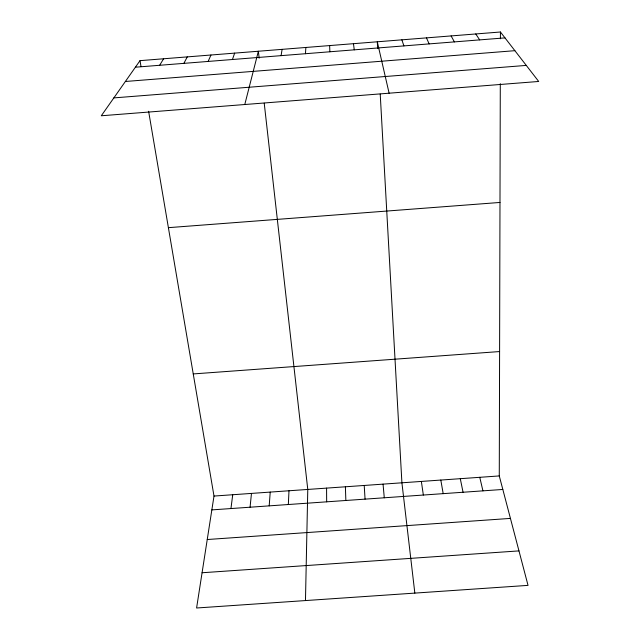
<?xml version="1.0" encoding="UTF-8"?>
<svg xmlns="http://www.w3.org/2000/svg" width="640" height="640" viewBox="0 0 640 640"><rect width="100%" height="100%" fill="white"/><g stroke="black" fill="none" stroke-linecap="round" stroke-linejoin="round"><path stroke-width="0.96" d="M148.608 111.264L214 496.056L196.592 608L528.032 585.376L499.272 475.936L500.296 83.672M500.416 38.784L500.432 32L140.008 60.648L101.296 115.776L538.704 81.464L500.432 32M305.472 600.568L307.776 489.44L264.224 103.184M288.336 504.52L288.992 490.768M305.456 53.712L305.872 47.464M269.192 505.864L270.224 492.088M250.064 507.208L251.472 493.408M230.952 508.552L232.728 494.728M281.088 55.648L282.104 49.352M244.784 104.52L258.368 51.24L259.144 58.184M232.432 59.512L234.648 53.128M208.136 61.44L210.952 55.008M183.864 63.368L187.28 56.896M159.624 65.288L163.632 58.776M135.4 67.208L504.984 37.88M125.376 81.488L514.888 50.68M113.848 97.896L526.28 65.408M168.392 227.664L499.992 202.448M193.248 373.928L499.6 351.552M214 496.056L499.272 475.936M211.848 509.896L502.824 489.456M207.24 539.52L510.432 518.408M202.072 572.752L518.968 550.896M475.76 33.96L479.672 39.888M451.104 35.92L454.392 41.896M426.48 37.88L429.136 43.896M401.872 39.832L403.904 45.904M479.776 477.312L482.928 490.856M389.112 93.2L377.296 41.792L377.672 48.52M460.288 478.688L463.056 492.248M440.808 480.056L443.192 493.648M140.008 60.648L141.008 66.56M421.352 481.432L423.344 495.04M353.464 43.68L354.264 49.84M414.84 593.104L401.912 482.8L380.216 94.088M383.056 484.128L384.28 497.784M364.216 485.464L365.056 499.128M345.392 486.784L345.856 500.48M329.656 45.576L329.848 51.776M326.576 488.112L326.664 501.832"/></g></svg>
